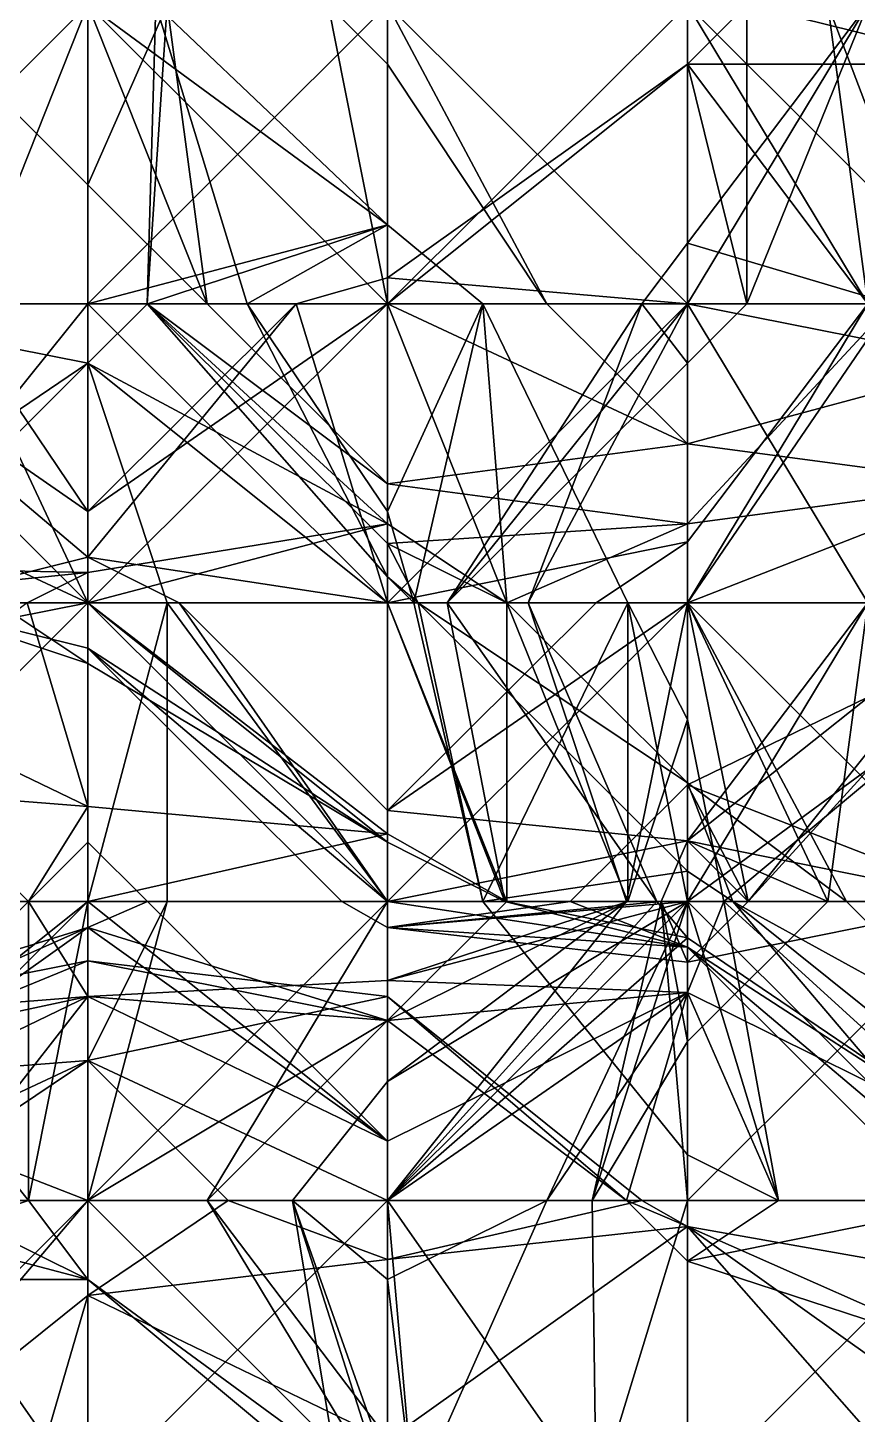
# Model space of a CAD drawing. Header units: metres. Extents: x 15 to 162, y 15 to 204.
# Drawn here: x 108.58 to 125.46, y 80.81 to 109.04 of the extents above; entities that cross this region are included whole.
import ezdxf

# ---------------------------------------------------------------- set-up
doc = ezdxf.new("R2010")
doc.units = ezdxf.units.M

msp = doc.modelspace()

# ---------------------------------------------------------------- linework, layer by layer
at = {"layer": 'fALFF_NINET_XXX_pre-post.nii', "color": 116, "linetype": 'CONTINUOUS'}
for points in [[(109.8, 103.416664, 51.957756), (109.8, 109.5, 51.957756), (103.7, 103.416664, 48.786606)], [(109.8, 109.5, 51.957756), (103.7, 109.5, 51.957756), (103.7, 103.416664, 48.786606)], [(109.8, 109.5, 25.960249), (106.125595, 109.5, 29.516129), (109.8, 105.83563, 29.516129)], [(109.8, 105.83563, 29.516129), (106.125595, 109.5, 29.516129), (109.8, 109.5, 33.07201)], [(109.8, 109.5, 142.8487), (109.8, 103.416664, 142.8487), (107.374405, 103.416664, 147.58064)], [(107.374405, 109.5, 147.58064), (109.8, 109.5, 142.8487), (107.374405, 103.416664, 147.58064)], [(112.22559, 103.416664, 29.516129), (109.8, 109.5, 25.960249), (109.8, 105.83563, 29.516129)], [(115.9, 103.416664, 25.960249), (109.8, 109.5, 25.960249), (112.22559, 103.416664, 29.516129)], [(115.9, 103.416664, 25.960249), (114.68969, 109.5, 23.612904), (109.8, 109.5, 25.960249)], [(109.8, 105.83563, 29.516129), (109.8, 109.5, 33.07201), (111.412834, 109.5, 35.419353)], [(109.8, 105.83563, 29.516129), (111.412834, 109.5, 35.419353), (112.22559, 103.416664, 29.516129)], [(111.18139, 109.5, 47.225807), (109.8, 109.5, 51.957756), (115.9, 105.02509, 53.129032)], [(109.8, 109.5, 51.957756), (109.8, 103.416664, 51.957756), (115.9, 105.02509, 53.129032)], [(115.9, 103.416664, 145.23329), (109.8, 103.416664, 142.8487), (115.9, 109.5, 145.70572)], [(115.9, 109.5, 145.70572), (109.8, 103.416664, 142.8487), (109.8, 109.5, 142.8487)], [(112.22559, 103.416664, 29.516129), (111.412834, 109.5, 35.419353), (111.00804, 103.416664, 35.419353)], [(111.00804, 103.416664, 35.419353), (111.412834, 109.5, 35.419353), (111.00804, 103.416664, 41.322582)], [(111.00804, 103.416664, 41.322582), (111.412834, 109.5, 35.419353), (111.18139, 109.5, 41.322582)], [(111.00804, 103.416664, 41.322582), (111.18139, 109.5, 41.322582), (113.042625, 103.416664, 47.225807)], [(113.042625, 103.416664, 47.225807), (111.18139, 109.5, 41.322582), (111.18139, 109.5, 47.225807)], [(113.042625, 103.416664, 47.225807), (111.18139, 109.5, 47.225807), (115.9, 105.02509, 53.129032)], [(115.9, 109.5, 21.306955), (114.68969, 109.5, 23.612904), (115.9, 108.29299, 23.612904)], [(115.9, 103.416664, 25.960249), (115.9, 108.29299, 23.612904), (114.68969, 109.5, 23.612904)], [(119.142624, 103.416664, 23.612904), (115.9, 109.5, 21.306955), (115.9, 108.29299, 23.612904)], [(119.142624, 103.416664, 23.612904), (122, 103.416664, 20.847708), (115.9, 109.5, 21.306955)], [(122, 103.416664, 20.847708), (122, 109.5, 18.429132), (115.9, 109.5, 21.306955)], [(122, 103.416664, 145.23329), (115.9, 103.416664, 145.23329), (122, 109.5, 144.44263)], [(122, 109.5, 144.44263), (115.9, 103.416664, 145.23329), (115.9, 109.5, 145.70572)], [(127.35656, 109.5, 23.612904), (122, 109.5, 18.429132), (128.1, 103.416664, 22.44163)], [(122, 109.5, 18.429132), (122, 103.416664, 20.847708), (128.1, 103.416664, 22.44163)], [(122, 104.65234, 112.16129), (125.67441, 109.5, 112.16129), (126.16258, 103.416664, 106.258064)], [(122, 103.416664, 115.75857), (125.67441, 109.5, 112.16129), (122, 104.65234, 112.16129)], [(122, 103.416664, 115.75857), (123.21031, 103.416664, 118.064514), (125.67441, 109.5, 112.16129)], [(122, 108.29299, 123.96774), (123.21031, 109.5, 123.96774), (123.21031, 103.416664, 118.064514)], [(122, 108.29299, 123.96774), (128.1, 108.29299, 129.87097), (123.21031, 109.5, 123.96774)], [(125.67441, 103.416664, 141.67741), (122, 109.5, 144.44263), (124.857376, 109.5, 141.67741)], [(122, 103.416664, 145.23329), (122, 109.5, 144.44263), (125.67441, 103.416664, 141.67741)], [(123.21031, 103.416664, 118.064514), (125.67441, 109.5, 118.064514), (125.67441, 109.5, 112.16129)], [(123.21031, 109.5, 123.96774), (125.67441, 109.5, 118.064514), (123.21031, 103.416664, 118.064514)], [(123.21031, 109.5, 123.96774), (128.1, 108.29299, 129.87097), (128.1, 109.5, 128.69969)], [(128.1, 109.5, 136.94547), (127.1707, 103.416664, 135.7742), (124.857376, 109.5, 141.67741)], [(124.857376, 109.5, 141.67741), (127.1707, 103.416664, 135.7742), (125.67441, 103.416664, 141.67741)], [(119.142624, 103.416664, 23.612904), (115.9, 108.29299, 23.612904), (115.9, 103.416664, 25.960249)], [(122, 108.29299, 123.96774), (122, 103.416664, 119.23579), (115.9, 103.94624, 123.96774)], [(122, 108.29299, 123.96774), (115.9, 103.94624, 123.96774), (115.9, 103.416664, 124.56729)], [(122, 103.416664, 126.315094), (122, 108.29299, 123.96774), (115.9, 103.416664, 124.56729)], [(122, 108.29299, 123.96774), (123.21031, 103.416664, 118.064514), (122, 103.416664, 119.23579)], [(122, 108.29299, 123.96774), (125.67441, 103.416664, 129.87097), (128.1, 108.29299, 129.87097)], [(122, 108.29299, 123.96774), (122, 103.416664, 126.315094), (125.67441, 103.416664, 129.87097)], [(111.010315, 103.416664, 53.129032), (115.9, 105.02509, 53.129032), (109.8, 103.416664, 51.957756)], [(111.010315, 103.416664, 53.129032), (115.9, 103.416664, 54.68983), (115.9, 105.02509, 53.129032)], [(113.042625, 103.416664, 47.225807), (115.9, 105.02509, 53.129032), (115.9, 103.416664, 49.991)], [(117.83742, 103.416664, 53.129032), (115.9, 103.416664, 49.991), (115.9, 105.02509, 53.129032)], [(117.83742, 103.416664, 53.129032), (115.9, 105.02509, 53.129032), (115.9, 103.416664, 54.68983)], [(122, 103.416664, 111.26197), (121.0707, 103.416664, 112.16129), (122, 104.65234, 112.16129)], [(121.0707, 103.416664, 112.16129), (122, 103.416664, 115.75857), (122, 104.65234, 112.16129)], [(122, 104.65234, 112.16129), (126.16258, 103.416664, 106.258064), (122, 103.416664, 111.26197)], [(115.9, 103.416664, 123.06842), (114.041405, 103.416664, 123.96774), (115.9, 103.94624, 123.96774)], [(114.041405, 103.416664, 123.96774), (115.9, 103.416664, 124.56729), (115.9, 103.94624, 123.96774)], [(122, 103.416664, 119.23579), (115.9, 103.416664, 123.06842), (115.9, 103.94624, 123.96774)], [(103.7, 103.416664, 48.786606), (109.8, 102.20966, 53.129032), (109.8, 103.416664, 51.957756)], [(103.7, 98.074745, 53.129032), (109.8, 102.20966, 53.129032), (103.7, 103.416664, 48.786606)], [(106.94263, 103.416664, 123.96774), (109.8, 97.333336, 123.45385), (103.7, 103.416664, 122.79867)], [(103.7, 100.1829, 123.96774), (103.7, 103.416664, 122.79867), (109.8, 97.333336, 123.45385)], [(106.08281, 97.333336, 129.87097), (109.8, 98.26009, 129.87097), (103.7, 103.416664, 128.69969)], [(106.94263, 103.416664, 123.96774), (103.7, 103.416664, 128.69969), (109.8, 99.18685, 123.96774)], [(109.8, 98.26009, 129.87097), (109.8, 99.18685, 123.96774), (103.7, 103.416664, 128.69969)], [(109.8, 103.416664, 142.8487), (109.8, 102.20966, 141.67741), (104.91032, 97.333336, 141.67741)], [(109.8, 103.416664, 142.8487), (104.91032, 97.333336, 141.67741), (107.374405, 103.416664, 147.58064)], [(106.94263, 103.416664, 123.96774), (109.8, 99.18685, 123.96774), (109.8, 97.333336, 123.45385)], [(111.010315, 103.416664, 53.129032), (109.8, 103.416664, 51.957756), (109.8, 102.20966, 53.129032)], [(111.010315, 103.416664, 53.129032), (109.8, 102.20966, 53.129032), (115.9, 98.94176, 59.032257)], [(109.8, 99.18685, 123.96774), (114.041405, 103.416664, 123.96774), (115.9, 103.416664, 123.06842)], [(109.8, 99.18685, 123.96774), (115.9, 103.416664, 123.06842), (109.8, 97.333336, 123.45385)], [(109.8, 97.333336, 123.45385), (115.9, 103.416664, 123.06842), (115.9, 97.333336, 119.23579)], [(114.041405, 103.416664, 123.96774), (109.8, 98.26009, 129.87097), (115.9, 97.333336, 127.10577)], [(114.041405, 103.416664, 123.96774), (109.8, 99.18685, 123.96774), (109.8, 98.26009, 129.87097)], [(109.8, 102.20966, 141.67741), (109.8, 103.416664, 142.8487), (115.9, 97.333336, 146.01984)], [(109.8, 103.416664, 142.8487), (115.9, 103.416664, 145.23329), (115.9, 97.333336, 146.01984)], [(115.9, 99.7523, 29.516129), (111.00804, 103.416664, 35.419353), (115.9, 98.53808, 35.419353)], [(112.22559, 103.416664, 29.516129), (111.00804, 103.416664, 35.419353), (115.9, 99.7523, 29.516129)], [(115.9, 98.53808, 35.419353), (111.00804, 103.416664, 41.322582), (115.9, 97.86291, 41.322582)], [(111.00804, 103.416664, 35.419353), (111.00804, 103.416664, 41.322582), (115.9, 98.53808, 35.419353)], [(111.00804, 103.416664, 41.322582), (113.042625, 103.416664, 47.225807), (115.9, 97.86291, 41.322582)], [(111.010315, 103.416664, 53.129032), (115.9, 98.94176, 59.032257), (115.9, 103.416664, 54.68983)], [(115.9, 103.416664, 25.960249), (112.22559, 103.416664, 29.516129), (115.9, 99.7523, 29.516129)], [(115.9, 97.86291, 41.322582), (113.042625, 103.416664, 47.225807), (115.9, 99.18685, 47.225807)], [(115.9, 103.416664, 49.991), (115.9, 99.18685, 47.225807), (113.042625, 103.416664, 47.225807)], [(114.041405, 103.416664, 123.96774), (115.9, 97.333336, 127.10577), (115.9, 103.416664, 124.56729)], [(115.9, 103.416664, 25.960249), (122, 100.5671, 23.612904), (119.142624, 103.416664, 23.612904)], [(115.9, 103.416664, 25.960249), (115.9, 99.7523, 29.516129), (122, 100.5671, 23.612904)], [(115.9, 99.18685, 47.225807), (115.9, 103.416664, 49.991), (117.83742, 103.416664, 53.129032)], [(115.9, 99.18685, 47.225807), (117.83742, 103.416664, 53.129032), (116.43102, 97.333336, 47.225807)], [(115.9, 103.416664, 54.68983), (115.9, 98.94176, 59.032257), (118.32559, 97.333336, 59.032257)], [(115.9, 103.416664, 54.68983), (118.32559, 97.333336, 59.032257), (117.83742, 103.416664, 53.129032)], [(117.11031, 97.333336, 118.064514), (115.9, 97.333336, 119.23579), (122, 103.416664, 119.23579)], [(115.9, 97.333336, 119.23579), (115.9, 103.416664, 123.06842), (122, 103.416664, 119.23579)], [(122, 98.56901, 129.87097), (122, 103.416664, 126.315094), (115.9, 97.333336, 127.10577)], [(122, 103.416664, 126.315094), (115.9, 103.416664, 124.56729), (115.9, 97.333336, 127.10577)], [(122, 97.333336, 145.23329), (115.9, 97.333336, 146.01984), (122, 103.416664, 145.23329)], [(122, 103.416664, 145.23329), (115.9, 97.333336, 146.01984), (115.9, 103.416664, 145.23329)], [(116.43102, 97.333336, 47.225807), (117.83742, 103.416664, 53.129032), (120.78969, 97.333336, 53.129032)], [(122, 102.20966, 118.064514), (121.0707, 103.416664, 112.16129), (117.11031, 97.333336, 118.064514)], [(117.11031, 97.333336, 118.064514), (121.0707, 103.416664, 112.16129), (118.75737, 97.333336, 112.16129)], [(117.11031, 97.333336, 118.064514), (122, 103.416664, 119.23579), (122, 102.20966, 118.064514)], [(117.83742, 103.416664, 53.129032), (118.32559, 97.333336, 59.032257), (120.78969, 97.333336, 53.129032)], [(122, 103.416664, 111.26197), (122, 97.333336, 109.81394), (118.75737, 97.333336, 112.16129)], [(121.0707, 103.416664, 112.16129), (122, 103.416664, 111.26197), (118.75737, 97.333336, 112.16129)], [(122, 103.416664, 20.847708), (119.142624, 103.416664, 23.612904), (122, 100.5671, 23.612904)], [(122, 102.20966, 118.064514), (122, 103.416664, 115.75857), (121.0707, 103.416664, 112.16129)], [(122, 103.416664, 20.847708), (128.1, 102.20966, 23.612904), (128.1, 103.416664, 22.44163)], [(122, 100.5671, 23.612904), (128.1, 102.20966, 23.612904), (122, 103.416664, 20.847708)], [(128.1, 99.7523, 29.516129), (122, 98.94176, 29.516129), (126.16258, 103.416664, 35.419353)], [(122, 98.94176, 29.516129), (122, 97.333336, 31.863476), (126.16258, 103.416664, 35.419353)], [(122, 97.333336, 31.863476), (128.1, 97.333336, 31.863476), (126.16258, 103.416664, 35.419353)], [(125.67441, 97.333336, 106.258064), (122, 103.416664, 111.26197), (126.16258, 103.416664, 106.258064)], [(122, 97.333336, 109.81394), (122, 103.416664, 111.26197), (125.67441, 97.333336, 106.258064)], [(122, 102.20966, 118.064514), (123.21031, 103.416664, 118.064514), (122, 103.416664, 115.75857)], [(122, 102.20966, 118.064514), (122, 103.416664, 119.23579), (123.21031, 103.416664, 118.064514)], [(122, 98.56901, 129.87097), (125.67441, 103.416664, 129.87097), (122, 103.416664, 126.315094)], [(128.1, 99.70963, 135.7742), (125.67441, 103.416664, 129.87097), (122, 97.333336, 131.07005)], [(122, 98.56901, 129.87097), (122, 97.333336, 131.07005), (125.67441, 103.416664, 129.87097)], [(125.67441, 97.333336, 141.67741), (122, 103.416664, 145.23329), (125.67441, 103.416664, 141.67741)], [(122, 97.333336, 145.23329), (122, 103.416664, 145.23329), (125.67441, 97.333336, 141.67741)], [(103.7, 98.074745, 53.129032), (109.8, 97.95117, 59.032257), (109.8, 102.20966, 53.129032)], [(109.8, 97.333336, 139.33008), (104.91032, 97.333336, 141.67741), (109.8, 102.20966, 141.67741)], [(109.8, 102.20966, 53.129032), (109.8, 97.95117, 59.032257), (115.9, 98.94176, 59.032257)], [(111.412834, 97.333336, 141.67741), (109.8, 97.333336, 139.33008), (109.8, 102.20966, 141.67741)], [(109.8, 102.20966, 141.67741), (115.9, 97.333336, 146.01984), (111.412834, 97.333336, 141.67741)], [(128.1, 102.20966, 23.612904), (122, 100.5671, 23.612904), (128.1, 99.7523, 29.516129)], [(115.9, 99.7523, 29.516129), (122, 98.94176, 29.516129), (122, 100.5671, 23.612904)], [(122, 100.5671, 23.612904), (122, 98.94176, 29.516129), (128.1, 99.7523, 29.516129)], [(107.94141, 97.333336, 123.96774), (103.7, 100.1829, 123.96774), (109.8, 97.333336, 123.45385)], [(115.9, 98.53808, 35.419353), (122, 98.94176, 29.516129), (115.9, 99.7523, 29.516129)], [(128.1, 99.70963, 135.7742), (122, 97.333336, 131.07005), (128.1, 97.333336, 133.46825)], [(115.9, 99.18685, 47.225807), (116.43102, 97.333336, 47.225807), (115.9, 97.86291, 41.322582)], [(115.9, 98.94176, 59.032257), (109.8, 97.95117, 59.032257), (109.8, 97.333336, 59.931576)], [(115.9, 97.333336, 60.369087), (115.9, 98.94176, 59.032257), (109.8, 97.333336, 59.931576)], [(118.32559, 97.333336, 35.419353), (122, 98.94176, 29.516129), (115.9, 98.53808, 35.419353)], [(118.32559, 97.333336, 59.032257), (115.9, 98.94176, 59.032257), (115.9, 97.333336, 60.369087)], [(118.32559, 97.333336, 35.419353), (122, 97.333336, 31.863476), (122, 98.94176, 29.516129)], [(122, 98.56901, 129.87097), (115.9, 97.333336, 127.10577), (120.1414, 97.333336, 129.87097)], [(116.51953, 97.333336, 41.322582), (118.32559, 97.333336, 35.419353), (115.9, 98.53808, 35.419353)], [(115.9, 97.86291, 41.322582), (116.51953, 97.333336, 41.322582), (115.9, 98.53808, 35.419353)], [(120.1414, 97.333336, 129.87097), (122, 97.333336, 131.07005), (122, 98.56901, 129.87097)], [(106.08281, 97.333336, 129.87097), (109.8, 97.333336, 131.07005), (109.8, 98.26009, 129.87097)], [(109.8, 98.26009, 129.87097), (111.65859, 97.333336, 129.87097), (115.9, 97.333336, 127.10577)], [(111.65859, 97.333336, 129.87097), (109.8, 98.26009, 129.87097), (109.8, 97.333336, 131.07005)], [(103.7, 97.333336, 54.328125), (109.8, 97.95117, 59.032257), (103.7, 98.074745, 53.129032)], [(103.7, 97.333336, 54.328125), (108.560936, 97.333336, 59.032257), (109.8, 97.95117, 59.032257)], [(108.560936, 97.333336, 59.032257), (109.8, 97.333336, 59.931576), (109.8, 97.95117, 59.032257)], [(116.43102, 97.333336, 47.225807), (116.51953, 97.333336, 41.322582), (115.9, 97.86291, 41.322582)], [(108.560936, 97.333336, 59.032257), (103.7, 93.66896, 59.032257), (109.8, 93.18213, 64.935486)], [(103.7, 96.12632, 141.67741), (104.91032, 97.333336, 141.67741), (109.8, 97.333336, 139.33008)], [(103.7, 96.12632, 141.67741), (109.8, 97.333336, 139.33008), (103.7, 91.25, 136.94547)], [(103.7, 91.25, 136.94547), (109.8, 97.333336, 139.33008), (109.8, 91.25, 136.94547)], [(109.8, 96.09766, 123.96774), (109.8, 96.40658, 129.87097), (106.08281, 97.333336, 129.87097)], [(107.94141, 97.333336, 123.96774), (109.8, 96.09766, 123.96774), (106.08281, 97.333336, 129.87097)], [(109.8, 96.40658, 129.87097), (109.8, 97.333336, 131.07005), (106.08281, 97.333336, 129.87097)], [(109.8, 97.333336, 123.45385), (109.8, 96.09766, 123.96774), (107.94141, 97.333336, 123.96774)], [(108.560936, 97.333336, 59.032257), (109.8, 93.18213, 64.935486), (109.8, 97.333336, 59.931576)], [(109.8, 97.333336, 59.931576), (115.9, 92.62762, 64.935486), (115.9, 97.333336, 60.369087)], [(109.8, 93.18213, 64.935486), (115.9, 92.62762, 64.935486), (109.8, 97.333336, 59.931576)], [(109.8, 97.333336, 123.45385), (115.9, 97.333336, 119.23579), (115.9, 92.45701, 123.96774)], [(109.8, 96.09766, 123.96774), (109.8, 97.333336, 123.45385), (115.9, 92.45701, 123.96774)], [(109.8, 96.40658, 129.87097), (115.9, 91.25, 130.38486), (109.8, 97.333336, 131.07005)], [(111.65859, 97.333336, 129.87097), (109.8, 97.333336, 131.07005), (115.9, 91.25, 130.38486)], [(111.412834, 97.333336, 141.67741), (111.412834, 91.25, 141.67741), (109.8, 91.25, 136.94547)], [(109.8, 97.333336, 139.33008), (111.412834, 97.333336, 141.67741), (109.8, 91.25, 136.94547)], [(115.9, 91.25, 146.01984), (111.412834, 97.333336, 141.67741), (115.9, 97.333336, 146.01984)], [(111.412834, 91.25, 141.67741), (111.412834, 97.333336, 141.67741), (115.9, 91.25, 146.01984)], [(115.9, 97.333336, 127.10577), (111.65859, 97.333336, 129.87097), (115.9, 93.103516, 129.87097)], [(115.9, 93.103516, 129.87097), (111.65859, 97.333336, 129.87097), (115.9, 91.25, 130.38486)], [(115.9, 97.333336, 60.369087), (115.9, 92.62762, 64.935486), (118.32559, 91.25, 64.935486)], [(115.9, 97.333336, 60.369087), (118.32559, 91.25, 64.935486), (118.32559, 97.333336, 59.032257)], [(115.9, 97.333336, 119.23579), (118.282814, 91.25, 123.96774), (115.9, 92.45701, 123.96774)], [(115.9, 97.333336, 119.23579), (117.11031, 97.333336, 118.064514), (118.282814, 91.25, 123.96774)], [(115.9, 97.333336, 127.10577), (115.9, 93.103516, 129.87097), (120.1414, 97.333336, 129.87097)], [(115.9, 93.103516, 129.87097), (122, 97.333336, 131.07005), (120.1414, 97.333336, 129.87097)], [(115.9, 93.103516, 129.87097), (122, 92.48568, 135.7742), (122, 97.333336, 131.07005)], [(122, 91.25, 144.44263), (115.9, 91.25, 146.01984), (122, 97.333336, 145.23329)], [(122, 97.333336, 145.23329), (115.9, 91.25, 146.01984), (115.9, 97.333336, 146.01984)], [(116.51953, 97.333336, 41.322582), (116.43102, 97.333336, 47.225807), (117.83742, 91.25, 47.225807)], [(117.83742, 91.25, 47.225807), (116.43102, 97.333336, 47.225807), (120.78969, 97.333336, 53.129032)], [(122, 93.66896, 35.419353), (116.51953, 97.333336, 41.322582), (122, 91.867836, 41.322582)], [(118.32559, 97.333336, 35.419353), (116.51953, 97.333336, 41.322582), (122, 93.66896, 35.419353)], [(122, 91.867836, 41.322582), (116.51953, 97.333336, 41.322582), (117.83742, 91.25, 47.225807)], [(121.38047, 91.25, 118.064514), (117.11031, 97.333336, 118.064514), (118.75737, 97.333336, 112.16129)], [(117.11031, 97.333336, 118.064514), (121.38047, 91.25, 118.064514), (118.282814, 91.25, 123.96774)], [(122, 91.25, 52.229713), (117.83742, 91.25, 47.225807), (120.78969, 97.333336, 53.129032)], [(122, 97.333336, 31.863476), (118.32559, 97.333336, 35.419353), (122, 93.66896, 35.419353)], [(120.78969, 97.333336, 53.129032), (118.32559, 97.333336, 59.032257), (120.78969, 91.25, 59.032257)], [(118.32559, 97.333336, 59.032257), (118.32559, 91.25, 64.935486), (120.78969, 91.25, 59.032257)], [(118.75737, 97.333336, 112.16129), (122, 97.333336, 109.81394), (120.76094, 91.25, 112.16129)], [(120.76094, 91.25, 112.16129), (121.38047, 91.25, 118.064514), (118.75737, 97.333336, 112.16129)], [(122, 97.333336, 109.81394), (122, 91.25, 111.64739), (120.76094, 91.25, 112.16129)], [(122, 91.25, 52.229713), (120.78969, 97.333336, 53.129032), (122, 94.95703, 53.129032)], [(122, 94.95703, 53.129032), (120.78969, 97.333336, 53.129032), (120.78969, 91.25, 59.032257)], [(125.24262, 91.25, 35.419353), (122, 97.333336, 31.863476), (122, 93.66896, 35.419353)], [(125.24262, 91.25, 35.419353), (128.1, 91.25, 32.65416), (122, 97.333336, 31.863476)], [(128.1, 91.25, 32.65416), (128.1, 97.333336, 31.863476), (122, 97.333336, 31.863476)], [(125.67441, 97.333336, 106.258064), (128.1, 95.724915, 112.16129), (122, 91.25, 111.64739)], [(125.67441, 97.333336, 106.258064), (122, 91.25, 111.64739), (122, 97.333336, 109.81394)], [(122, 92.48568, 135.7742), (123.23906, 91.25, 135.7742), (122, 97.333336, 131.07005)], [(128.1, 97.333336, 133.46825), (122, 97.333336, 131.07005), (123.23906, 91.25, 135.7742)], [(124.857376, 91.25, 141.67741), (125.67441, 97.333336, 141.67741), (122, 92.48568, 135.7742)], [(125.67441, 97.333336, 141.67741), (128.1, 97.333336, 136.94547), (122, 92.48568, 135.7742)], [(128.1, 97.333336, 136.94547), (128.1, 91.25, 139.33008), (122, 92.48568, 135.7742)], [(124.857376, 91.25, 141.67741), (122, 97.333336, 145.23329), (125.67441, 97.333336, 141.67741)], [(122, 91.25, 144.44263), (122, 97.333336, 145.23329), (124.857376, 91.25, 141.67741)], [(128.1, 96.59193, 129.87097), (128.1, 97.333336, 133.46825), (123.23906, 91.25, 135.7742)], [(128.1, 96.59193, 129.87097), (122, 93.626305, 129.87097), (128.1, 91.25, 125.52855)], [(122, 93.626305, 129.87097), (128.1, 96.59193, 129.87097), (123.23906, 91.25, 135.7742)], [(115.9, 92.45701, 123.96774), (115.9, 91.25, 126.27369), (109.8, 96.40658, 129.87097)], [(115.9, 92.45701, 123.96774), (109.8, 96.40658, 129.87097), (109.8, 96.09766, 123.96774)], [(109.8, 96.40658, 129.87097), (115.9, 91.25, 126.27369), (114.9707, 91.25, 129.87097)], [(109.8, 96.40658, 129.87097), (114.9707, 91.25, 129.87097), (115.9, 91.25, 130.38486)], [(108.58968, 91.25, 70.83871), (109.8, 93.18213, 64.935486), (103.7, 96.12632, 70.83871)], [(103.7, 96.12632, 70.83871), (109.8, 93.18213, 64.935486), (103.7, 93.66896, 64.935486)], [(108.58968, 91.25, 70.83871), (103.7, 96.12632, 70.83871), (103.7, 91.25, 75.570656)], [(122.74344, 91.25, 112.16129), (122, 91.25, 111.64739), (128.1, 95.724915, 112.16129)], [(122.74344, 91.25, 112.16129), (128.1, 95.724915, 112.16129), (128.1, 91.25, 116.50371)], [(122, 94.95703, 53.129032), (120.78969, 91.25, 59.032257), (122, 91.25, 56.72631)], [(122.74344, 91.25, 53.129032), (122, 91.25, 52.229713), (122, 94.95703, 53.129032)], [(122.74344, 91.25, 53.129032), (122, 94.95703, 53.129032), (122, 91.25, 56.72631)], [(103.7, 93.66896, 59.032257), (103.7, 93.66896, 64.935486), (109.8, 93.18213, 64.935486)], [(119.61719, 91.25, 129.87097), (122, 91.25, 127.56502), (122, 93.626305, 129.87097)], [(119.61719, 91.25, 129.87097), (122, 93.626305, 129.87097), (122, 91.25, 132.17691)], [(122.9293, 91.25, 41.322582), (125.24262, 91.25, 35.419353), (122, 93.66896, 35.419353)], [(122, 91.867836, 41.322582), (122.9293, 91.25, 41.322582), (122, 93.66896, 35.419353)], [(128.1, 91.25, 125.52855), (122, 93.626305, 129.87097), (122, 91.25, 127.56502)], [(122, 93.626305, 129.87097), (123.23906, 91.25, 135.7742), (122, 91.25, 132.17691)], [(108.58968, 91.25, 70.83871), (109.8, 91.25, 69.667435), (109.8, 93.18213, 64.935486)], [(115.9, 92.62762, 64.935486), (109.8, 93.18213, 64.935486), (109.8, 91.25, 69.667435)], [(115.9, 93.103516, 129.87097), (115.9, 91.25, 130.38486), (122, 92.48568, 135.7742)], [(115.9, 91.25, 69.667435), (115.9, 92.62762, 64.935486), (109.8, 91.25, 69.667435)], [(118.32559, 91.25, 64.935486), (115.9, 92.62762, 64.935486), (115.9, 91.25, 69.667435)], [(109.8, 91.25, 50.823086), (109.8, 92.45701, 53.129032), (108.58968, 91.25, 53.129032)], [(108.58968, 91.25, 53.129032), (109.8, 92.45701, 53.129032), (109.8, 91.25, 54.30031)], [(111.010315, 91.25, 53.129032), (109.8, 92.45701, 53.129032), (109.8, 91.25, 50.823086)], [(111.010315, 91.25, 53.129032), (109.8, 91.25, 54.30031), (109.8, 92.45701, 53.129032)], [(121.46897, 91.25, 135.7742), (122, 92.48568, 135.7742), (115.9, 91.25, 130.38486)], [(118.282814, 91.25, 123.96774), (115.9, 91.25, 126.27369), (115.9, 92.45701, 123.96774)], [(121.46897, 91.25, 135.7742), (122, 91.25, 137.57283), (122, 92.48568, 135.7742)], [(124.857376, 91.25, 141.67741), (122, 92.48568, 135.7742), (122, 91.25, 137.57283)], [(123.23906, 91.25, 135.7742), (122, 92.48568, 135.7742), (128.1, 91.25, 139.33008)], [(122, 91.867836, 41.322582), (117.83742, 91.25, 47.225807), (122, 91.25, 42.2219)], [(122.9293, 91.25, 41.322582), (122, 91.867836, 41.322582), (122, 91.25, 42.2219)], [(109.8, 91.25, 50.823086), (108.58968, 91.25, 53.129032), (103.7, 86.37368, 53.129032)], [(109.8, 91.25, 50.823086), (103.7, 86.37368, 53.129032), (109.8, 90.72043, 47.225807)], [(108.58968, 91.25, 53.129032), (109.8, 89.31787, 59.032257), (103.7, 86.37368, 53.129032)], [(108.58968, 85.166664, 70.83871), (108.58968, 91.25, 70.83871), (103.7, 91.25, 75.570656)], [(103.7, 85.166664, 72.00778), (108.58968, 85.166664, 70.83871), (103.7, 91.25, 75.570656)], [(109.8, 88.01623, 141.67741), (103.7, 85.166664, 141.07787), (109.8, 91.25, 136.94547)], [(109.8, 91.25, 136.94547), (103.7, 85.166664, 141.07787), (103.7, 91.25, 136.94547)], [(108.58968, 91.25, 53.129032), (109.8, 91.25, 54.30031), (109.8, 89.31787, 59.032257)], [(108.58968, 85.166664, 70.83871), (109.8, 91.25, 69.667435), (108.58968, 91.25, 70.83871)], [(108.58968, 85.166664, 70.83871), (109.8, 85.166664, 69.667435), (109.8, 91.25, 69.667435)], [(111.010315, 91.25, 53.129032), (109.8, 91.25, 50.823086), (109.8, 90.72043, 47.225807)], [(111.010315, 91.25, 53.129032), (109.8, 90.72043, 47.225807), (115.9, 86.37368, 53.129032)], [(109.8, 91.25, 54.30031), (111.010315, 91.25, 53.129032), (115.9, 86.37368, 53.129032)], [(109.8, 91.25, 54.30031), (115.9, 86.37368, 53.129032), (109.8, 89.31787, 59.032257)], [(112.22559, 85.166664, 64.935486), (115.9, 91.25, 69.667435), (109.8, 85.166664, 69.667435)], [(109.8, 85.166664, 69.667435), (115.9, 91.25, 69.667435), (109.8, 91.25, 69.667435)], [(109.8, 88.01623, 141.67741), (109.8, 91.25, 136.94547), (111.412834, 91.25, 141.67741)], [(111.412834, 91.25, 141.67741), (109.8, 85.166664, 144.44263), (109.8, 88.01623, 141.67741)], [(111.412834, 91.25, 141.67741), (115.9, 91.25, 146.01984), (109.8, 85.166664, 144.44263)], [(115.9, 91.25, 146.01984), (115.9, 85.166664, 145.70572), (109.8, 85.166664, 144.44263)], [(112.22559, 85.166664, 64.935486), (115.9, 88.83104, 64.935486), (115.9, 91.25, 69.667435)], [(115.9, 91.25, 126.27369), (115.9, 90.72043, 129.87097), (114.9707, 91.25, 129.87097)], [(115.9, 90.72043, 129.87097), (115.9, 91.25, 130.38486), (114.9707, 91.25, 129.87097)], [(122, 91.25, 56.72631), (120.78969, 91.25, 59.032257), (115.9, 89.64158, 59.032257)], [(122, 91.25, 56.72631), (115.9, 89.64158, 59.032257), (122, 89.396484, 53.129032)], [(115.9, 88.83104, 64.935486), (115.9, 89.64158, 59.032257), (120.78969, 91.25, 59.032257)], [(118.32559, 91.25, 64.935486), (115.9, 88.83104, 64.935486), (120.78969, 91.25, 59.032257)], [(115.9, 88.83104, 64.935486), (118.32559, 91.25, 64.935486), (115.9, 91.25, 69.667435)], [(115.9, 87.585625, 112.16129), (120.76094, 91.25, 112.16129), (122, 91.25, 111.64739)], [(115.9, 87.585625, 112.16129), (122, 91.25, 111.64739), (115.9, 85.166664, 110.99222)], [(119.142624, 85.166664, 112.16129), (115.9, 85.166664, 110.99222), (122, 91.25, 111.64739)], [(122, 90.5086, 118.064514), (121.38047, 91.25, 118.064514), (115.9, 85.166664, 113.49812)], [(115.9, 87.585625, 112.16129), (115.9, 85.166664, 113.49812), (120.76094, 91.25, 112.16129)], [(121.38047, 91.25, 118.064514), (120.76094, 91.25, 112.16129), (115.9, 85.166664, 113.49812)], [(115.9, 91.25, 126.27369), (118.282814, 91.25, 123.96774), (122, 90.32324, 123.96774)], [(115.9, 91.25, 126.27369), (122, 90.32324, 123.96774), (115.9, 90.72043, 129.87097)], [(119.61719, 91.25, 129.87097), (115.9, 90.72043, 129.87097), (122, 90.32324, 123.96774)], [(121.46897, 91.25, 135.7742), (115.9, 91.25, 130.38486), (115.9, 90.72043, 129.87097)], [(121.46897, 91.25, 135.7742), (115.9, 90.72043, 129.87097), (122, 90.01432, 135.7742)], [(119.61719, 91.25, 129.87097), (122, 91.25, 132.17691), (115.9, 90.72043, 129.87097)], [(122, 91.25, 132.17691), (122, 90.01432, 135.7742), (115.9, 90.72043, 129.87097)], [(120.062584, 85.166664, 141.67741), (115.9, 85.166664, 145.70572), (122, 91.25, 144.44263)], [(115.9, 85.166664, 145.70572), (115.9, 91.25, 146.01984), (122, 91.25, 144.44263)], [(117.83742, 91.25, 47.225807), (122, 86.09342, 47.225807), (122, 91.25, 42.2219)], [(122, 91.25, 52.229713), (122, 86.09342, 47.225807), (117.83742, 91.25, 47.225807)], [(122, 90.5086, 118.064514), (122, 90.32324, 123.96774), (118.282814, 91.25, 123.96774)], [(121.38047, 91.25, 118.064514), (122, 90.5086, 118.064514), (118.282814, 91.25, 123.96774)], [(122, 89.396484, 112.16129), (119.142624, 85.166664, 112.16129), (122, 91.25, 111.64739)], [(122, 91.25, 127.56502), (119.61719, 91.25, 129.87097), (122, 90.32324, 123.96774)], [(122, 88.40044, 141.67741), (121.46897, 91.25, 135.7742), (120.062584, 85.166664, 141.67741)], [(122, 85.166664, 139.33008), (120.062584, 85.166664, 141.67741), (121.46897, 91.25, 135.7742)], [(120.062584, 85.166664, 141.67741), (122, 91.25, 144.44263), (122, 88.40044, 141.67741)], [(122, 88.40044, 141.67741), (122, 91.25, 137.57283), (121.46897, 91.25, 135.7742)], [(122, 90.01432, 135.7742), (122, 85.166664, 139.33008), (121.46897, 91.25, 135.7742)], [(123.8586, 85.166664, 47.225807), (122, 91.25, 42.2219), (122, 86.09342, 47.225807)], [(128.1, 85.166664, 44.460613), (122, 91.25, 42.2219), (123.8586, 85.166664, 47.225807)], [(128.1, 85.166664, 44.460613), (122.9293, 91.25, 41.322582), (122, 91.25, 42.2219)], [(122, 89.396484, 53.129032), (123.8586, 85.166664, 47.225807), (122.74344, 91.25, 53.129032)], [(122, 86.09342, 47.225807), (122, 91.25, 52.229713), (123.8586, 85.166664, 47.225807)], [(122, 91.25, 52.229713), (122.74344, 91.25, 53.129032), (123.8586, 85.166664, 47.225807)], [(122, 89.396484, 53.129032), (122.74344, 91.25, 53.129032), (122, 91.25, 56.72631)], [(122, 89.396484, 112.16129), (122, 91.25, 111.64739), (122.74344, 91.25, 112.16129)], [(122.74344, 91.25, 112.16129), (128.1, 86.37368, 118.064514), (122, 89.396484, 112.16129)], [(122, 90.32324, 123.96774), (128.1, 85.166664, 125.76638), (122, 91.25, 127.56502)], [(122, 91.25, 127.56502), (128.1, 85.166664, 125.76638), (128.1, 91.25, 125.52855)], [(122, 90.01432, 135.7742), (122, 91.25, 132.17691), (123.23906, 91.25, 135.7742)], [(124.857376, 91.25, 141.67741), (122, 91.25, 137.57283), (122, 88.40044, 141.67741)], [(123.23906, 91.25, 135.7742), (128.1, 91.25, 139.33008), (122, 90.01432, 135.7742)], [(128.1, 91.25, 139.33008), (122, 85.166664, 139.33008), (122, 90.01432, 135.7742)], [(128.1, 91.25, 139.33008), (128.1, 85.166664, 140.11661), (122, 85.166664, 139.33008)], [(122, 88.40044, 141.67741), (122, 91.25, 144.44263), (124.857376, 91.25, 141.67741)], [(122.74344, 91.25, 112.16129), (128.1, 91.25, 116.50371), (128.1, 86.37368, 118.064514)], [(128.1, 88.40044, 35.419353), (122.9293, 91.25, 41.322582), (128.1, 87.09879, 41.322582)], [(125.24262, 91.25, 35.419353), (122.9293, 91.25, 41.322582), (128.1, 88.40044, 35.419353)], [(128.1, 85.166664, 44.460613), (128.1, 87.09879, 41.322582), (122.9293, 91.25, 41.322582)], [(128.1, 91.25, 32.65416), (125.24262, 91.25, 35.419353), (128.1, 88.40044, 35.419353)], [(109.8, 90.045265, 41.322582), (109.8, 90.72043, 47.225807), (103.7, 88.83104, 41.322582)], [(103.7, 88.83104, 41.322582), (109.8, 90.72043, 47.225807), (103.7, 88.01623, 47.225807)], [(109.8, 90.72043, 47.225807), (103.7, 86.37368, 53.129032), (103.7, 88.01623, 47.225807)], [(109.8, 90.045265, 41.322582), (115.9, 88.83104, 47.225807), (109.8, 90.72043, 47.225807)], [(115.9, 86.37368, 53.129032), (109.8, 90.72043, 47.225807), (115.9, 88.83104, 47.225807)], [(122, 89.396484, 112.16129), (122, 90.5086, 118.064514), (115.9, 85.166664, 113.49812)], [(122, 89.396484, 112.16129), (128.1, 86.37368, 118.064514), (122, 90.5086, 118.064514)], [(122, 90.32324, 123.96774), (122, 90.5086, 118.064514), (128.1, 86.37368, 118.064514)], [(127.1707, 85.166664, 123.96774), (122, 90.32324, 123.96774), (128.1, 86.37368, 118.064514)], [(122, 90.32324, 123.96774), (127.1707, 85.166664, 123.96774), (128.1, 85.166664, 125.76638)], [(109.8, 88.01623, 35.419353), (109.8, 90.045265, 41.322582), (103.7, 87.54297, 35.419353)], [(103.7, 87.54297, 35.419353), (109.8, 90.045265, 41.322582), (103.7, 88.83104, 41.322582)], [(115.9, 89.31787, 41.322582), (109.8, 90.045265, 41.322582), (109.8, 88.01623, 35.419353)], [(115.9, 89.31787, 41.322582), (115.9, 88.83104, 47.225807), (109.8, 90.045265, 41.322582)], [(109.8, 89.31787, 59.032257), (115.9, 86.37368, 53.129032), (115.9, 89.64158, 59.032257)], [(109.8, 89.31787, 59.032257), (115.9, 89.64158, 59.032257), (115.9, 88.83104, 64.935486)], [(122, 89.396484, 53.129032), (115.9, 89.64158, 59.032257), (115.9, 86.37368, 53.129032)], [(103.7, 86.37368, 53.129032), (109.8, 89.31787, 59.032257), (103.7, 88.83104, 59.032257)], [(106.55737, 85.166664, 64.935486), (103.7, 88.01623, 64.935486), (109.8, 89.31787, 59.032257)], [(103.7, 88.01623, 64.935486), (103.7, 88.83104, 59.032257), (109.8, 89.31787, 59.032257)], [(106.55737, 85.166664, 64.935486), (109.8, 89.31787, 59.032257), (109.8, 85.166664, 63.060562)], [(115.9, 85.166664, 37.29428), (115.9, 89.31787, 41.322582), (109.8, 88.01623, 35.419353)], [(109.8, 85.166664, 63.060562), (109.8, 89.31787, 59.032257), (115.9, 88.83104, 64.935486)], [(122, 89.396484, 53.129032), (115.9, 88.83104, 47.225807), (120.76094, 85.166664, 47.225807)], [(122, 89.396484, 53.129032), (115.9, 86.37368, 53.129032), (115.9, 88.83104, 47.225807)], [(122, 89.396484, 112.16129), (115.9, 85.166664, 113.49812), (119.142624, 85.166664, 112.16129)], [(121.0707, 85.166664, 41.322582), (115.9, 89.31787, 41.322582), (115.9, 85.166664, 37.29428)], [(120.76094, 85.166664, 47.225807), (115.9, 89.31787, 41.322582), (121.0707, 85.166664, 41.322582)], [(120.76094, 85.166664, 47.225807), (115.9, 88.83104, 47.225807), (115.9, 89.31787, 41.322582)], [(122, 85.166664, 49.024445), (122, 89.396484, 53.129032), (120.76094, 85.166664, 47.225807)], [(122, 89.396484, 53.129032), (122, 85.166664, 49.024445), (123.8586, 85.166664, 47.225807)], [(109.8, 85.166664, 63.060562), (115.9, 88.83104, 64.935486), (112.22559, 85.166664, 64.935486)], [(109.8, 88.01623, 35.419353), (103.7, 87.54297, 35.419353), (109.8, 85.166664, 32.65416)], [(109.8, 88.01623, 141.67741), (105.55859, 85.166664, 141.67741), (103.7, 85.166664, 141.07787)], [(105.55859, 85.166664, 141.67741), (109.8, 88.01623, 141.67741), (109.8, 85.166664, 144.44263)], [(112.65737, 85.166664, 35.419353), (109.8, 88.01623, 35.419353), (109.8, 85.166664, 32.65416)], [(115.9, 85.166664, 37.29428), (109.8, 88.01623, 35.419353), (112.65737, 85.166664, 35.419353)], [(109.8, 85.166664, 32.65416), (103.7, 87.54297, 35.419353), (103.7, 85.166664, 34.248077)], [(115.9, 85.166664, 110.99222), (113.96258, 85.166664, 112.16129), (115.9, 87.585625, 112.16129)], [(113.96258, 85.166664, 112.16129), (115.9, 85.166664, 113.49812), (115.9, 87.585625, 112.16129)], [(104.629295, 79.083336, 29.516129), (109.8, 85.166664, 32.65416), (103.7, 79.083336, 33.113407)], [(103.7, 79.083336, 33.113407), (109.8, 85.166664, 32.65416), (103.7, 85.166664, 34.248077)], [(103.7, 85.166664, 67.700676), (106.55737, 85.166664, 64.935486), (109.8, 83.55825, 64.935486)], [(103.7, 85.166664, 67.700676), (109.8, 83.55825, 64.935486), (103.7, 83.55825, 70.83871)], [(108.58968, 85.166664, 70.83871), (103.7, 83.55825, 70.83871), (109.8, 83.55825, 64.935486)], [(103.7, 83.55825, 70.83871), (108.58968, 85.166664, 70.83871), (103.7, 85.166664, 72.00778)], [(105.55859, 85.166664, 141.67741), (109.8, 79.083336, 147.06676), (103.7, 80.290344, 147.58064)], [(104.629295, 79.083336, 29.516129), (109.8, 83.23454, 29.516129), (109.8, 85.166664, 32.65416)], [(105.55859, 85.166664, 141.67741), (109.8, 85.166664, 144.44263), (109.8, 79.083336, 147.06676)], [(109.8, 85.166664, 63.060562), (109.8, 83.55825, 64.935486), (106.55737, 85.166664, 64.935486)], [(109.8, 85.166664, 69.667435), (108.58968, 85.166664, 70.83871), (109.8, 83.55825, 64.935486)], [(112.65737, 85.166664, 35.419353), (109.8, 85.166664, 32.65416), (109.8, 83.23454, 29.516129)], [(112.65737, 85.166664, 35.419353), (109.8, 83.23454, 29.516129), (115.9, 83.96193, 35.419353)], [(112.22559, 85.166664, 64.935486), (115.9, 79.083336, 64.421585), (109.8, 85.166664, 63.060562)], [(109.8, 83.55825, 64.935486), (109.8, 85.166664, 63.060562), (115.9, 79.083336, 64.421585)], [(109.8, 83.55825, 64.935486), (115.9, 79.083336, 66.73412), (109.8, 85.166664, 69.667435)], [(112.22559, 85.166664, 64.935486), (109.8, 85.166664, 69.667435), (115.9, 79.083336, 66.73412)], [(115.9, 79.083336, 144.44263), (109.8, 79.083336, 147.06676), (115.9, 85.166664, 145.70572)], [(115.9, 85.166664, 145.70572), (109.8, 79.083336, 147.06676), (109.8, 85.166664, 144.44263)], [(112.22559, 85.166664, 64.935486), (115.9, 80.31901, 64.935486), (115.9, 79.083336, 64.421585)], [(115.9, 80.31901, 64.935486), (112.22559, 85.166664, 64.935486), (115.9, 79.083336, 66.73412)], [(115.9, 83.96193, 35.419353), (115.9, 85.166664, 37.29428), (112.65737, 85.166664, 35.419353)], [(115.9, 85.166664, 110.99222), (115.9, 83.55825, 112.16129), (113.96258, 85.166664, 112.16129)], [(115.9, 79.70117, 118.064514), (115.9, 85.166664, 113.49812), (113.96258, 85.166664, 112.16129)], [(115.9, 79.70117, 118.064514), (113.96258, 85.166664, 112.16129), (114.9707, 79.083336, 118.064514)], [(115.9, 83.55825, 112.16129), (115.9, 79.083336, 117.345055), (113.96258, 85.166664, 112.16129)], [(115.9, 79.083336, 117.345055), (114.9707, 79.083336, 118.064514), (113.96258, 85.166664, 112.16129)], [(121.0707, 85.166664, 41.322582), (115.9, 85.166664, 37.29428), (115.9, 83.96193, 35.419353)], [(121.0707, 85.166664, 41.322582), (115.9, 83.96193, 35.419353), (122, 84.63709, 41.322582)], [(115.9, 83.55825, 112.16129), (115.9, 85.166664, 110.99222), (119.142624, 85.166664, 112.16129)], [(115.9, 85.166664, 113.49812), (115.9, 79.70117, 118.064514), (116.43102, 79.083336, 118.064514)], [(115.9, 85.166664, 113.49812), (116.43102, 79.083336, 118.064514), (119.142624, 85.166664, 112.16129)], [(115.9, 83.55825, 112.16129), (119.142624, 85.166664, 112.16129), (116.43102, 79.083336, 118.064514)], [(120.1414, 79.083336, 141.67741), (115.9, 85.166664, 145.70572), (120.062584, 85.166664, 141.67741)], [(115.9, 79.083336, 144.44263), (115.9, 85.166664, 145.70572), (120.1414, 79.083336, 141.67741)], [(120.062584, 85.166664, 141.67741), (122, 85.166664, 139.33008), (120.1414, 79.083336, 141.67741)], [(122, 85.166664, 139.33008), (122, 79.083336, 141.16353), (120.1414, 79.083336, 141.67741)], [(122, 84.63709, 41.322582), (122, 83.93099, 47.225807), (120.76094, 85.166664, 47.225807)], [(121.0707, 85.166664, 41.322582), (122, 84.63709, 41.322582), (120.76094, 85.166664, 47.225807)], [(122, 83.93099, 47.225807), (122, 85.166664, 49.024445), (120.76094, 85.166664, 47.225807)], [(128.1, 85.166664, 44.460613), (123.8586, 85.166664, 47.225807), (122, 83.93099, 47.225807)], [(128.1, 85.166664, 44.460613), (122, 83.93099, 47.225807), (128.1, 81.93289, 41.322582)], [(122, 83.93099, 47.225807), (123.8586, 85.166664, 47.225807), (122, 85.166664, 49.024445)], [(128.1, 79.083336, 139.33008), (122, 79.083336, 141.16353), (128.1, 85.166664, 140.11661)], [(128.1, 85.166664, 140.11661), (122, 79.083336, 141.16353), (122, 85.166664, 139.33008)], [(122, 79.083336, 30.685198), (122, 84.63709, 35.419353), (115.9, 80.290344, 29.516129)], [(122, 84.63709, 35.419353), (115.9, 83.96193, 35.419353), (115.9, 80.290344, 29.516129)], [(122, 84.63709, 41.322582), (115.9, 83.96193, 35.419353), (122, 84.63709, 35.419353)], [(126.88969, 79.083336, 29.516129), (122, 84.63709, 35.419353), (122, 79.083336, 30.685198)], [(126.88969, 79.083336, 29.516129), (128.1, 80.290344, 29.516129), (122, 84.63709, 35.419353)], [(128.1, 80.290344, 29.516129), (128.1, 83.55825, 35.419353), (122, 84.63709, 35.419353)], [(128.1, 83.55825, 35.419353), (128.1, 81.93289, 41.322582), (122, 84.63709, 35.419353)], [(122, 84.63709, 35.419353), (128.1, 81.93289, 41.322582), (122, 84.63709, 41.322582)], [(128.1, 81.93289, 41.322582), (122, 83.93099, 47.225807), (122, 84.63709, 41.322582)], [(115.9, 83.96193, 35.419353), (109.8, 83.23454, 29.516129), (115.9, 80.290344, 29.516129)], [(115.156555, 79.083336, 64.935486), (109.8, 83.55825, 64.935486), (115.9, 79.083336, 64.421585)], [(109.8, 83.55825, 64.935486), (115.156555, 79.083336, 64.935486), (115.9, 79.083336, 66.73412)], [(115.9, 79.083336, 117.345055), (115.9, 83.55825, 112.16129), (116.43102, 79.083336, 118.064514)], [(108.58968, 79.083336, 23.612904), (109.8, 83.23454, 29.516129), (104.629295, 79.083336, 29.516129)], [(109.8, 80.290344, 23.612904), (109.8, 83.23454, 29.516129), (108.58968, 79.083336, 23.612904)], [(109.8, 80.290344, 23.612904), (115.9, 80.290344, 29.516129), (109.8, 83.23454, 29.516129)]]:
    msp.add_3dface(points, dxfattribs=at)

doc.saveas('drawing.dxf')
